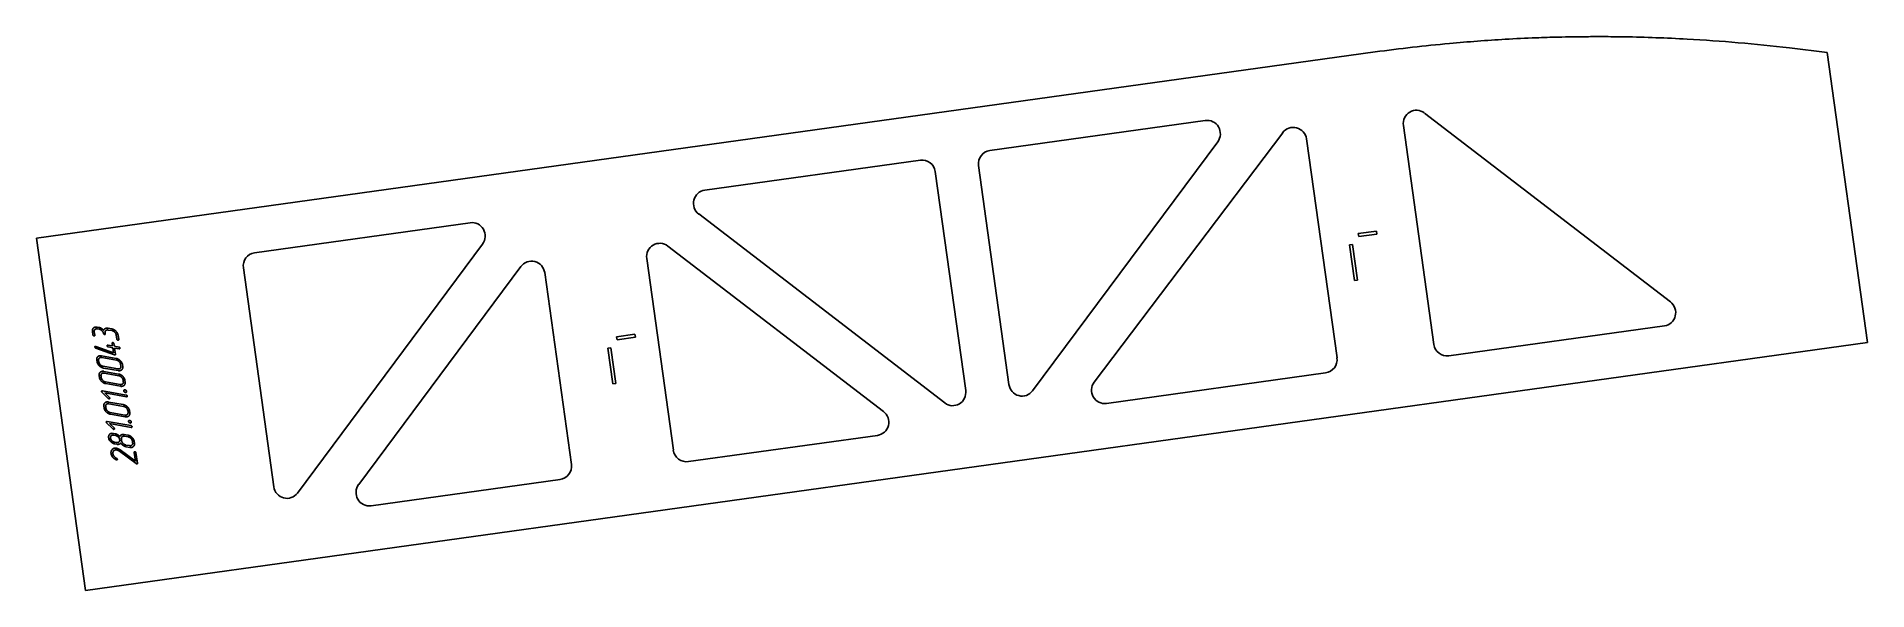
# Model space of a CAD drawing. Header units: millimetres. Extents: x -5 to 2056, y 41 to 664.
import ezdxf

# ---------------------------------------------------------------- set-up
doc = ezdxf.new("R2010")
doc.units = ezdxf.units.MM
doc.linetypes.add('K5LT_BASIC', pattern=[0])
doc.layers.add('Engraving', color=7, linetype='Continuous')

msp = doc.modelspace()

# ---------------------------------------------------------------- linework, layer by layer
at = {"color": 143, "linetype": 'K5LT_BASIC', "lineweight": 25, "true_color": 0x33acca}
for p, q in [((1501.7, 646.6), (-5, 436.9)), ((1967.7, 651.1), (2010.1, 646.1)), ((2010.1, 646.1), (2055.5, 319.8)), ((1833.9, 365.3), (1556.9, 577.9)), ((1310.4, 569.5), (1067.7, 535.7)), ((1533.4, 563.9), (1567.7, 317.5)), ((1115.9, 265.4), (1324.3, 545.5)), ((1397.5, 555.7), (1185.3, 275)), ((1458.6, 302.3), (1424.3, 548.8)), ((989.7, 524.8), (747, 491.1)), ((1055.2, 518.8), (1089.4, 272.4)), ((1040.7, 265.6), (1006.4, 512)), ((483, 454.3), (240.3, 420.6)), ((740.2, 464.3), (1017.2, 251.6)), ((50.2, 40.7), (-5, 436.9)), ((1503.1, 445.1), (1482.5, 442.2)), ((1482.5, 442.2), (1483, 438.8)), ((1483, 438.8), (1503.6, 441.6)), ((1503.6, 441.6), (1503.1, 445.1)), ((288.5, 150.2), (496.9, 430.4)), ((681.7, 414.3), (711.7, 198.4)), ((948.2, 242), (705.6, 428.2)), ((1476.1, 429.9), (1472.7, 429.5)), ((1472.7, 429.5), (1478.3, 389.3)), ((1481.7, 389.8), (1476.1, 429.9)), ((227.8, 403.7), (262.1, 157.3)), ((540, 405.2), (357.5, 159.8)), ((596.9, 182.4), (566.9, 398.3)), ((1478.3, 389.3), (1481.7, 389.8)), ((1584.4, 304.7), (1827.1, 338.5)), ((2055.5, 319.8), (50.2, 40.7)), ((641.4, 313.8), (638, 313.3)), ((638, 313.3), (643.6, 273.2)), ((647, 273.7), (641.4, 313.8)), ((668.4, 328.9), (647.8, 326.1)), ((647.8, 326.1), (648.3, 322.6)), ((648.3, 322.6), (668.9, 325.5)), ((668.9, 325.5), (668.4, 328.9)), ((643.6, 273.2), (647, 273.7)), ((1199.3, 251.1), (1445.8, 285.4)), ((728.6, 185.6), (941.4, 215.2)), ((371.4, 135.9), (584.1, 165.5))]:
    msp.add_line(p, q, dxfattribs=at)
for centre, start, end in [((1409.4, 546.7), 7.9216, 142.9115), ((696.5, 416.3), 52.4851, 187.9216), ((552, 396.2), 7.9216, 143.3581), ((1443.7, 300.3), 277.9216, 7.9216), ((1197.2, 266), 142.9115, 277.9216), ((726.5, 200.5), 187.9216, 277.9216), ((582, 180.4), 277.9216, 7.9216)]:
    msp.add_arc(centre, 15, start, end, dxfattribs=at)
for centre, major_axis, start_param, end_param in [((1548, 566), (2.1, -14.9), 2.356194, 4.712389), ((1312.5, 554.6), (-2.1, 14.9), 3.926991, 6.283185), ((991.8, 510), (-2.1, 14.9), 4.712389, 6.283185), ((1069.8, 520.8), (2.1, -14.9), 3.141593, 4.712389), ((749.1, 476.2), (2.1, -14.9), 3.141593, 5.497787), ((485.1, 439.5), (-2.1, 14.9), 3.926991, 6.283185), ((242.4, 405.7), (2.1, -14.9), 3.141593, 4.712389), ((1825, 353.3), (-2.1, 14.9), 3.141593, 5.497787), ((1582.3, 319.6), (2.1, -14.9), 4.712389, 6.283185), ((1104.1, 274.4), (2.1, -14.9), 4.712389, 7.068583), ((1026, 263.6), (-2.1, 14.9), 2.356194, 4.712389), ((939.3, 230.1), (-2.1, 14.9), 3.141593, 5.497787), ((276.7, 159.3), (2.1, -14.9), 4.712389, 7.068583), ((369.3, 150.8), (2.1, -14.9), 3.926991, 6.283185)]:
    msp.add_ellipse(centre, major_axis=major_axis, ratio=0.984879, start_param=start_param, end_param=end_param, dxfattribs=at)
msp.add_open_spline([(1967.7, 651.1), (1929.5, 655.7), (1867.8, 661), (1797.6, 663.5), (1759.9, 663.9), (1740.3, 663.8), (1723.7, 663.6), (1704.7, 663.3), (1679.4, 662.5), (1638.6, 660.5), (1578.2, 656), (1529.5, 650.4), (1501.7, 646.6)], degree=3, knots=[0, 0, 0, 0, 116.222274, 186.855486, 211.899635, 230.019346, 245.954025, 262.076804, 287.35735, 322.16171, 385.465372, 470.117657, 470.117657, 470.117657, 470.117657], dxfattribs=at)
at = {"layer": 'Engraving', "color": 143, "linetype": 'K5LT_BASIC', "lineweight": 25, "true_color": 0x33acca}
for p, q in [((57.8, 332.1), (58.4, 328.2)), ((60.5, 327.8), (59.9, 331.8)), ((65.2, 336.6), (63.1, 336.9)), ((63.4, 334.9), (65.5, 334.6)), ((65.9, 336.4), (65.2, 336.6)), ((66.3, 336.4), (65.9, 336.4)), ((66.7, 336.2), (66.3, 336.4)), ((72.3, 329.5), (72.2, 330.5)), ((79.5, 335), (75.4, 335.7)), ((75.7, 333.7), (79.8, 333)), ((60.5, 314.5), (60.8, 313.9)), ((61.6, 315.3), (61.4, 315.3)), ((61.5, 313.4), (82.8, 305.8)), ((81.6, 308.1), (61.6, 315.3)), ((80.5, 315.8), (75.3, 316.7)), ((75.6, 314.7), (80.8, 313.8)), ((80, 318.7), (80.5, 315.8)), ((80.8, 313.8), (81.6, 308.1)), ((82.5, 315.4), (82.1, 318.4)), ((87.7, 314.5), (82.5, 315.4)), ((83.9, 306.6), (82.8, 313.4)), ((82.8, 313.4), (88, 312.5)), ((84.6, 328.3), (85.3, 323.4)), ((87.4, 323), (86.7, 327.9)), ((62.8, 299.9), (63.1, 298)), ((64.8, 299.6), (65.1, 297.6)), ((84.6, 301.8), (68.1, 304.7)), ((84.9, 299.8), (68.4, 302.8)), ((69.9, 292.9), (86.4, 290)), ((70.2, 290.9), (86.7, 288)), ((82.8, 305.8), (83, 305.8)), ((89.9, 293.2), (89.6, 295.1)), ((92, 292.8), (91.7, 294.8)), ((65.4, 282.3), (65.7, 280.4)), ((67.5, 282), (67.8, 280)), ((87.3, 284.2), (70.7, 287.2)), ((87.6, 282.2), (71, 285.2)), ((72.5, 275.3), (89.1, 272.4)), ((72.8, 273.4), (89.4, 270.4)), ((92.6, 275.6), (92.3, 277.6)), ((94.7, 275.2), (94.4, 277.2)), ((68.6, 263.8), (75.7, 256.8)), ((95.9, 260.5), (69, 265.3)), ((70.7, 247.9), (71, 246)), ((71.8, 262.9), (96.2, 258.6)), ((76.9, 257.9), (71.8, 262.9)), ((72.8, 247.6), (73.1, 245.6)), ((92.5, 249.8), (76, 252.7)), ((92.8, 247.8), (76.3, 250.8)), ((73.8, 229.4), (80.9, 222.4)), ((101.2, 226.1), (74.3, 230.9)), ((77.1, 228.5), (101.5, 224.1)), ((82.2, 223.5), (77.1, 228.5)), ((77.8, 240.9), (94.3, 238)), ((78.1, 239), (94.6, 236)), ((97.9, 241.2), (97.6, 243.1)), ((99.9, 240.8), (99.6, 242.8)), ((76.1, 212.5), (76.2, 211.9)), ((76.2, 211.9), (76.4, 211.2)), ((76.4, 211.2), (76.8, 210.1)), ((80.1, 217.5), (79, 217.4)), ((80.7, 217.4), (80.1, 217.5)), ((81.4, 217.3), (80.7, 217.4)), ((83.5, 216.9), (81.4, 217.3)), ((83.8, 215), (81.7, 215.4)), ((82.9, 207.5), (85, 207.1)), ((90.4, 210.9), (90.7, 209)), ((97.8, 215.4), (93.7, 216.1)), ((98.1, 213.4), (94, 214.1)), ((103.1, 206.7), (102.8, 208.7)), ((105.2, 206.4), (104.9, 208.3)), ((83.2, 205.5), (85.3, 205.1)), ((84.7, 187.6), (85, 187.5)), ((86.7, 198.2), (87.4, 197.8)), ((87.4, 197.8), (88.3, 197.2)), ((88.3, 197.2), (107.1, 183.4)), ((106.3, 186.1), (89.2, 198.7)), ((95.5, 204.3), (99.6, 203.6)), ((95.8, 202.3), (99.9, 201.6)), ((104.8, 196), (106.3, 186.1)), ((108.6, 183.9), (106.8, 195.7))]:
    msp.add_line(p, q, dxfattribs=at)
for points in [[(59, 336), (57.5, 334.6), (57.8, 332.1)], [(63.1, 336.9), (60.5, 337.4), (59, 336)], [(59.9, 331.8), (59.7, 333.4), (60.7, 334.3)], [(60.7, 334.3), (61.7, 335.3), (63.4, 334.9)], [(65.5, 334.6), (67.3, 334.3), (68.6, 332.9)], [(68, 335.5), (67.3, 336), (66.7, 336.2)], [(70.4, 333.5), (69.2, 334.8), (68, 335.5)], [(68.6, 332.9), (70, 331.6), (70.3, 329.9)], [(70.3, 329.9), (70.3, 329.4), (70.8, 329.1)], [(72.3, 335.4), (70.9, 334.7), (70.4, 333.5)], [(72.2, 330.5), (71.9, 332.2), (73, 333.1)], [(75.4, 335.7), (73.7, 336), (72.3, 335.4)], [(73, 333.1), (74, 334), (75.7, 333.7)], [(84.2, 332.5), (82.1, 334.5), (79.5, 335)], [(79.8, 333), (81.6, 332.7), (83, 331.3)], [(83, 331.3), (84.3, 330), (84.6, 328.3)], [(86.7, 327.9), (86.3, 330.4), (84.2, 332.5)], [(58.4, 328.2), (58.5, 327.7), (59, 327.4)], [(59, 327.4), (59.4, 327.1), (59.6, 327)], [(59.6, 327), (60, 326.9), (60.3, 327.1)], [(60.3, 327.1), (60.6, 327.4), (60.5, 327.8)], [(60.7, 315.2), (60.5, 314.9), (60.5, 314.5)], [(61.4, 315.3), (60.9, 315.4), (60.7, 315.2)], [(60.8, 313.9), (61.1, 313.6), (61.5, 313.4)], [(70.8, 329.1), (71.2, 328.8), (71.4, 328.7)], [(71.4, 328.7), (71.9, 328.7), (72.1, 328.9)], [(72.1, 328.9), (72.4, 329.1), (72.3, 329.5)], [(74.5, 316.5), (74.3, 316.3), (74.4, 315.9)], [(74.4, 315.9), (74.4, 315.5), (74.8, 315.1)], [(75.3, 316.7), (74.8, 316.8), (74.5, 316.5)], [(74.8, 315.1), (75.2, 314.8), (75.6, 314.7)], [(80.2, 319.4), (79.9, 319.1), (80, 318.7)], [(80.9, 319.5), (80.5, 319.6), (80.2, 319.4)], [(81.6, 319.2), (81.3, 319.5), (80.9, 319.5)], [(82.1, 318.4), (82, 318.9), (81.6, 319.2)], [(85.3, 323.4), (85.4, 322.9), (85.8, 322.6)], [(85.8, 322.6), (86.3, 322.3), (86.5, 322.2)], [(86.5, 322.2), (86.9, 322.2), (87.2, 322.4)], [(87.2, 322.4), (87.5, 322.6), (87.4, 323)], [(88.5, 314.1), (88.2, 314.4), (87.7, 314.5)], [(88, 312.5), (88.5, 312.4), (88.7, 312.7)], [(88.9, 313.3), (88.8, 313.8), (88.5, 314.1)], [(88.7, 312.7), (88.9, 313.1), (88.9, 313.3)], [(63.9, 303.8), (62.4, 302.3), (62.8, 299.9)], [(63.1, 298), (63.4, 295.5), (65.6, 293.4)], [(68.1, 304.7), (65.5, 305.2), (63.9, 303.8)], [(65.6, 302.1), (64.6, 301.2), (64.8, 299.6)], [(65.1, 297.6), (65.4, 296), (66.8, 294.6)], [(68.4, 302.8), (66.7, 303.1), (65.6, 302.1)], [(65.6, 293.4), (67.7, 291.4), (70.2, 290.9)], [(66.8, 294.6), (68.1, 293.2), (69.9, 292.9)], [(83, 305.8), (83.4, 305.7), (83.7, 305.9)], [(83.7, 305.9), (83.9, 306.1), (83.9, 306.6)], [(89.2, 299.3), (87.1, 301.3), (84.6, 301.8)], [(88, 298.1), (86.7, 299.5), (84.9, 299.8)], [(86.4, 290), (88.1, 289.7), (89.1, 290.6)], [(86.7, 288), (89.3, 287.5), (90.8, 289)], [(89.6, 295.1), (89.4, 296.7), (88, 298.1)], [(89.1, 290.6), (90.2, 291.6), (89.9, 293.2)], [(91.7, 294.8), (91.3, 297.2), (89.2, 299.3)], [(90.8, 289), (92.4, 290.5), (92, 292.8)], [(66.6, 286.2), (65.1, 284.8), (65.4, 282.3)], [(65.7, 280.4), (66.1, 277.9), (68.2, 275.9)], [(70.7, 287.2), (68.1, 287.6), (66.6, 286.2)], [(68.3, 284.6), (67.3, 283.6), (67.5, 282)], [(67.8, 280), (68.1, 278.4), (69.4, 277)], [(68.2, 275.9), (70.4, 273.8), (72.8, 273.4)], [(71, 285.2), (69.3, 285.5), (68.3, 284.6)], [(69.4, 277), (70.8, 275.6), (72.5, 275.3)], [(91.9, 281.7), (89.8, 283.8), (87.3, 284.2)], [(90.7, 280.5), (89.4, 281.9), (87.6, 282.2)], [(89.1, 272.4), (90.8, 272.1), (91.8, 273.1)], [(89.4, 270.4), (92, 270), (93.5, 271.5)], [(92.3, 277.6), (92.1, 279.2), (90.7, 280.5)], [(91.8, 273.1), (92.9, 274), (92.6, 275.6)], [(94.4, 277.2), (94, 279.6), (91.9, 281.7)], [(93.5, 271.5), (95, 273), (94.7, 275.2)], [(68.3, 265.1), (68.1, 264.9), (68.2, 264.5)], [(68.2, 264.5), (68.2, 264.1), (68.6, 263.8)], [(69, 265.3), (68.6, 265.4), (68.3, 265.1)], [(71.9, 251.8), (70.3, 250.3), (70.7, 247.9)], [(76, 252.7), (73.4, 253.2), (71.9, 251.8)], [(73.5, 250.1), (72.5, 249.2), (72.8, 247.6)], [(76.3, 250.8), (74.6, 251.1), (73.5, 250.1)], [(75.7, 256.8), (76.3, 256.4), (76.4, 256.4)], [(76.4, 256.4), (76.9, 256.3), (77.1, 256.5)], [(77.3, 257.2), (77.3, 257.6), (76.9, 257.9)], [(77.1, 256.5), (77.4, 256.8), (77.3, 257.2)], [(97.2, 247.3), (95.1, 249.3), (92.5, 249.8)], [(96, 246.1), (94.6, 247.5), (92.8, 247.8)], [(93.5, 266.2), (93.1, 265.8), (93.2, 265.2)], [(93.2, 265.2), (93.3, 264.5), (94, 264)], [(94.5, 266.4), (94, 266.5), (93.5, 266.2)], [(94, 264), (94.6, 263.6), (95, 263.5)], [(95.6, 265.9), (95.1, 266.3), (94.5, 266.4)], [(95, 263.5), (95.6, 263.4), (96, 263.7)], [(96.3, 264.7), (96.2, 265.4), (95.6, 265.9)], [(96.8, 260.1), (96.4, 260.4), (95.9, 260.5)], [(96, 263.7), (96.4, 264), (96.3, 264.7)], [(96.2, 258.6), (96.8, 258.5), (97, 258.7)], [(97.1, 259.4), (97.1, 259.8), (96.8, 260.1)], [(97, 258.7), (97.1, 259.2), (97.1, 259.4)], [(99.6, 242.8), (99.3, 245.2), (97.2, 247.3)], [(71, 246), (71.4, 243.5), (73.5, 241.4)], [(73.1, 245.6), (73.3, 244), (74.7, 242.6)], [(73.6, 230.7), (73.4, 230.5), (73.4, 230.1)], [(73.4, 230.1), (73.5, 229.7), (73.8, 229.4)], [(73.5, 241.4), (75.6, 239.4), (78.1, 239)], [(74.3, 230.9), (73.8, 231), (73.6, 230.7)], [(74.7, 242.6), (76.1, 241.2), (77.8, 240.9)], [(94.3, 238), (96, 237.7), (97.1, 238.6)], [(94.6, 236), (97.2, 235.5), (98.8, 237)], [(97.6, 243.1), (97.3, 244.7), (96, 246.1)], [(97.1, 238.6), (98.1, 239.6), (97.9, 241.2)], [(98.8, 231.7), (98.4, 231.4), (98.5, 230.8)], [(98.5, 230.8), (98.6, 230.1), (99.2, 229.6)], [(98.8, 237), (100.3, 238.5), (99.9, 240.8)], [(99.8, 232), (99.2, 232.1), (98.8, 231.7)], [(99.2, 229.6), (99.9, 229.1), (100.2, 229.1)], [(100.9, 231.4), (100.3, 231.9), (99.8, 232)], [(100.2, 229.1), (100.8, 229), (101.3, 229.3)], [(101.6, 230.3), (101.4, 231), (100.9, 231.4)], [(101.3, 229.3), (101.7, 229.6), (101.6, 230.3)], [(77.2, 216.4), (75.7, 214.9), (76.1, 212.5)], [(76.8, 210.1), (77.5, 209), (78.5, 208)], [(79, 217.4), (78, 217.1), (77.2, 216.4)], [(78.9, 214.7), (77.9, 213.8), (78.2, 212.2)], [(78.2, 212.2), (78.4, 210.5), (79.8, 209.2)], [(78.5, 208), (80.8, 205.9), (83.2, 205.5)], [(81.7, 215.4), (80, 215.7), (78.9, 214.7)], [(79.8, 209.2), (81.1, 207.8), (82.9, 207.5)], [(80.9, 222.4), (81.5, 222), (81.7, 221.9)], [(81.7, 221.9), (82.1, 221.9), (82.4, 222.1)], [(82.6, 222.8), (82.5, 223.1), (82.2, 223.5)], [(82.4, 222.1), (82.6, 222.4), (82.6, 222.8)], [(86.2, 215.9), (85, 216.7), (83.5, 216.9)], [(86.9, 213.3), (85.5, 214.7), (83.8, 215)], [(85, 207.1), (86.7, 206.8), (87.7, 207.7)], [(88.6, 213.9), (87.5, 215.2), (86.2, 215.9)], [(88.5, 210.3), (88.3, 211.9), (86.9, 213.3)], [(87.7, 207.7), (88.8, 208.7), (88.5, 210.3)], [(87.9, 205.2), (89.1, 205.6), (89.8, 206.5)], [(90.5, 215.8), (89.1, 215.1), (88.6, 213.9)], [(89.8, 206.5), (91, 204.8), (92.6, 203.7)], [(91.2, 213.5), (90.2, 212.6), (90.4, 210.9)], [(93.7, 216.1), (91.9, 216.4), (90.5, 215.8)], [(90.7, 209), (91, 207.3), (92.4, 206)], [(94, 214.1), (92.2, 214.4), (91.2, 213.5)], [(102.4, 212.8), (100.4, 214.9), (97.8, 215.4)], [(101.2, 211.7), (99.8, 213.1), (98.1, 213.4)], [(102, 225.7), (101.7, 226), (101.2, 226.1)], [(102.8, 208.7), (102.6, 210.4), (101.2, 211.7)], [(101.5, 224.1), (102, 224), (102.2, 224.3)], [(102.4, 224.9), (102.3, 225.4), (102, 225.7)], [(102.2, 224.3), (102.4, 224.8), (102.4, 224.9)], [(102.3, 204.2), (103.4, 205.2), (103.1, 206.7)], [(104.9, 208.3), (104.5, 210.8), (102.4, 212.8)], [(104, 202.6), (105.5, 204.1), (105.2, 206.4)], [(80.1, 199.3), (78.4, 197.4), (78.8, 194.6)], [(78.8, 194.6), (79.1, 192.6), (80.5, 190.8)], [(84.8, 200.7), (81.8, 201.3), (80.1, 199.3)], [(80.5, 190.8), (82, 188.9), (84.7, 187.6)], [(80.9, 194.4), (80.7, 195.3), (81, 196.2)], [(82.1, 191.7), (81.1, 193), (80.9, 194.4)], [(81, 196.2), (81.3, 197.1), (81.8, 197.7)], [(81.8, 197.7), (83, 199.1), (85.1, 198.7)], [(85.1, 189.3), (83, 190.4), (82.1, 191.7)], [(86.8, 200.1), (85.8, 200.5), (84.8, 200.7)], [(85, 187.5), (85.5, 187.4), (85.7, 187.6)], [(85.1, 198.7), (85.9, 198.6), (86.7, 198.2)], [(85.6, 188.9), (85.4, 189.1), (85.1, 189.3)], [(85.3, 205.1), (86.7, 204.9), (87.9, 205.2)], [(85.9, 188.3), (85.8, 188.6), (85.6, 188.9)], [(85.7, 187.6), (86, 187.9), (85.9, 188.3)], [(89.2, 198.7), (87.8, 199.6), (86.8, 200.1)], [(92.4, 206), (93.7, 204.6), (95.5, 204.3)], [(92.6, 203.7), (94.2, 202.6), (95.8, 202.3)], [(99.6, 203.6), (101.3, 203.3), (102.3, 204.2)], [(99.9, 201.6), (102.5, 201.1), (104, 202.6)], [(105, 196.6), (104.7, 196.4), (104.8, 196)], [(105.6, 196.8), (105.3, 196.9), (105, 196.6)], [(106.4, 196.4), (106, 196.8), (105.6, 196.8)], [(106.8, 195.7), (106.8, 196.1), (106.4, 196.4)], [(107.1, 183.4), (107.4, 183.2), (107.7, 183.1)], [(107.7, 183.1), (108.1, 183), (108.4, 183.3)], [(108.4, 183.3), (108.7, 183.5), (108.6, 183.9)]]:
    msp.add_open_spline(points, degree=2, dxfattribs=at)

doc.saveas('drawing.dxf')
